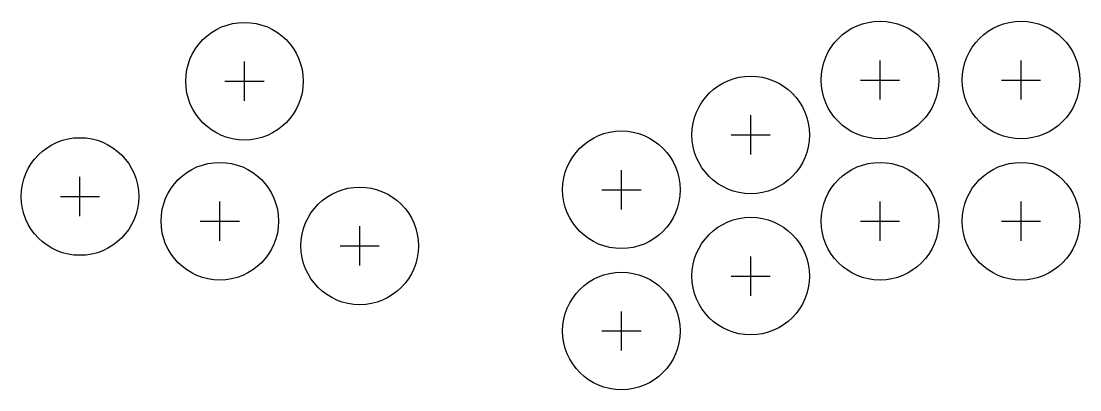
# Model space of a CAD drawing. Header units: millimetres. Extents: x -41 to 176, y -34 to 41.
import ezdxf

# ---------------------------------------------------------------- set-up
doc = ezdxf.new("R2010")
doc.units = ezdxf.units.MM
doc.layers.add('BUTTONS', color=1, linetype='Continuous')
doc.layers.add('REFERENCE', color=8, linetype='Continuous')

msp = doc.modelspace()

# ---------------------------------------------------------------- linework, layer by layer
at = {"layer": 'BUTTONS'}
for centre in [(5.0358, 28.5594), (134.8, 28.8), (163.6, 28.8), (108.4, 17.6), (82, 6.4), (-28.5594, 5.0358), (0, 0), (134.8, 0), (163.6, 0), (28.5594, -5.0358), (108.4, -11.2), (82, -22.4)]:
    msp.add_circle(centre, 12, dxfattribs=at)
at = {"layer": 'REFERENCE'}
for p, q in [((5.0358, 24.5594), (5.0358, 32.5594)), ((134.8, 24.8), (134.8, 32.8)), ((163.6, 24.8), (163.6, 32.8)), ((1.0358, 28.5594), (9.0358, 28.5594)), ((130.8, 28.8), (138.8, 28.8)), ((159.6, 28.8), (167.6, 28.8)), ((108.4, 13.6), (108.4, 21.6)), ((104.4, 17.6), (112.4, 17.6)), ((-28.5594, 1.0358), (-28.5594, 9.0358)), ((82, 2.4), (82, 10.4)), ((-32.5594, 5.0358), (-24.5594, 5.0358)), ((78, 6.4), (86, 6.4)), ((0, -4), (0, 4)), ((134.8, -4), (134.8, 4)), ((163.6, -4), (163.6, 4)), ((-4, 0), (4, 0)), ((130.8, 0), (138.8, 0)), ((159.6, 0), (167.6, 0)), ((28.5594, -9.0358), (28.5594, -1.0358)), ((24.5594, -5.0358), (32.5594, -5.0358)), ((108.4, -15.2), (108.4, -7.2)), ((104.4, -11.2), (112.4, -11.2)), ((82, -26.4), (82, -18.4)), ((78, -22.4), (86, -22.4))]:
    msp.add_line(p, q, dxfattribs=at)

doc.saveas('drawing.dxf')
